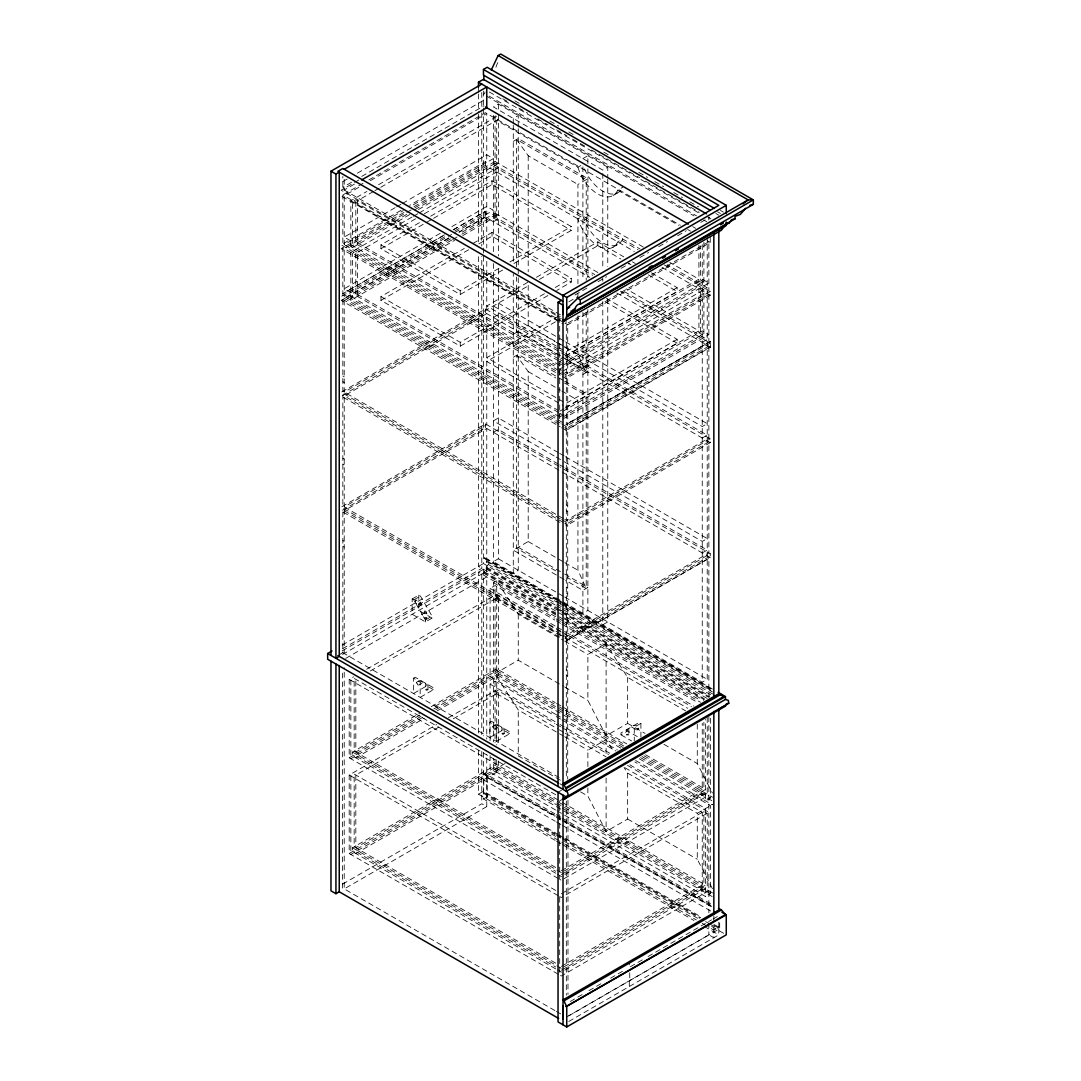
<?xml version="1.0" encoding="UTF-8"?>
<svg xmlns="http://www.w3.org/2000/svg" width="1081" height="1081" viewBox="0 0 1081 1081"><rect width="100%" height="100%" fill="white"/><g stroke="black" fill="none" stroke-linecap="round" stroke-linejoin="round"><path stroke-width="0.75" stroke-dasharray="5 3.75" d="M424.279 611.846L424.725 610.86L425.887 611.373A2.297 1.878 60 0 1 426.522 612.468C429.67 621.967 420.509 619.548 424.36 612.238A2.297 1.878 60 0 0 424.982 613.332L426.144 613.846L426.603 612.859M424.279 618.183L425.292 617.427L426.603 618.008M425.63 689.773L426.657 689.016L427.968 689.61L426.941 690.367L425.63 689.773L425.63 683.287M501.881 733.796L502.895 733.04L504.205 733.634L503.192 734.391L501.881 733.796L501.881 727.297M626.494 734.756L627.804 734.175L628.818 734.931L626.494 734.931L626.494 729.77M555.08 840.315L483.45 798.954L483.883 780.063M420.658 680.408C411.564 682.53 418.117 688.894 422.995 681.76M417.442 684.962L417.442 683.611L416.266 682.935M496.895 724.419C487.801 726.54 494.355 732.918 499.246 725.783M493.679 728.986L493.679 727.635L492.517 726.959M444.453 234.793L342.839 293.694L444.656 234.901M453.169 229.74L485.383 211.39L485.383 217.132L459.155 232.266M483.45 94.331L484.734 93.588A3.905 2.257 -60 0 1 485.072 91.926M347.204 179.054L342.839 181.567L344.217 182.365M357.379 173.176L485.383 99.276M351.555 182.27L342.839 187.31L344.217 188.108M361.743 176.392L483.923 105.857M358.838 179.987L341.177 190.175L560.215 316.638M354.406 184.148L344.217 190.026L344.217 179.095M607.765 167.217L498.368 104.06L493.395 106.924L602.793 170.082L607.765 167.217L607.765 177.325M363.027 183.311L341.177 195.918L563.133 324.07M368.851 179.946L485.383 112.667L680.327 225.226M358.77 187.364L344.217 195.769L344.217 244.725L403.213 210.673M370.405 180.649L486.761 113.464L486.761 162.434L485.383 161.637L409.631 205.363M493.395 117.302L495.882 115.87M409.767 214.538L350.852 248.562L350.852 200.715L366.878 191.459M378.526 184.729L498.368 115.545M555.526 315.044L355.825 199.755L352.514 201.661L352.514 245.684M373.458 191.486L357.487 200.715L357.487 244.725M374.918 190.648L379.269 188.135M380.715 187.297L498.368 119.369L495.057 117.451L495.057 161.474L412.591 209.092M395.133 207.687L344.217 237.077L350.852 240.901M396.592 206.836L400.943 204.323M402.402 203.485L486.761 154.772L493.395 158.61L411.942 205.633M513.286 141.381L518.258 138.503L587.875 178.703L577.93 184.446L577.93 283.708M401.01 210.336L341.177 244.887L560.215 371.351M403.929 212.484L341.177 248.711L560.215 375.175M414.009 206.66L485.383 165.461L634.317 251.454M411.131 209.93L344.217 248.562L344.217 296.41L447.493 236.78M406.794 214.349L350.852 246.644L555.31 364.689M414.847 209.687L496.706 162.434M418.401 209.565L498.368 163.393M412.023 217.065L350.852 252.386L350.852 300.234L454.655 240.306M413.483 216.227L417.861 213.7M419.306 212.862L498.368 167.217M415.577 218.835L357.487 252.386L357.487 296.41M424.293 213.808L498.368 171.041L495.057 169.136L495.057 213.146L459.128 233.888M502.624 270.02L460.249 294.491L380.958 248.711L380.958 244.887L421.874 221.267M430.643 216.2L492.004 180.77L571.295 226.551L571.295 230.375L512.853 264.115M380.958 248.711L432.103 219.186M433.562 218.335L492.004 184.594L571.295 230.375M440.224 233.32L344.217 288.749L350.852 292.573M451.858 226.605L486.761 206.457L493.395 210.282L448.304 236.307M453.371 229.861L485.383 211.39M444.656 236.82L341.177 296.559L560.215 423.022M454.79 230.969L485.383 213.308L486.761 214.106L486.761 166.258M582.902 158.596L587.875 155.732L587.875 167.217M448.75 237.969L342.569 299.275L563.336 426.738M458.925 232.091L485.112 216.984L589.78 277.412M449.02 238.131L341.177 300.383L560.215 426.846M450.399 238.928L344.217 300.234L344.217 392.092L529.136 285.33M451.75 240.063L350.852 298.315L555.31 416.361M452.669 239.536L457.033 237.009M461.898 234.199L496.706 214.106M493.395 162.434L496.706 164.339L496.706 120.329L577.93 167.217L581.659 165.069M462.857 235.563L498.368 215.065M493.395 221.767L498.368 218.889M547.918 295.545L460.249 346.163L380.958 300.383L380.958 296.559L464.249 248.468M473.005 243.414L492.004 232.442L571.295 278.222L571.295 282.046L556.688 290.492M380.958 300.383L468.627 249.765M478.856 243.86L492.004 236.266L571.295 282.046M577.93 167.217A30.471 17.593 60 0 0 597.82 194.012A30.471 17.593 60 0 0 617.71 190.188L622.683 187.31M613.035 195.526L618.008 192.661M380.958 244.887L460.249 290.667L499.692 267.885M509.921 261.98L571.295 226.551M527.677 282.357L486.761 305.977L563.174 350.082M536.446 277.29L597.82 241.86L623.764 256.846M710.258 438.832L566.052 522.082L566.052 525.92L710.258 442.656L710.258 438.832L485.383 309.004L341.177 392.254L560.215 518.718M539.365 279.425L597.82 245.684A30.471 17.593 60 0 0 617.71 241.86L622.683 238.982A30.471 17.593 60 0 1 602.793 242.82A30.471 17.593 60 0 1 582.902 216.024L577.93 218.889A30.471 17.593 60 0 0 597.82 245.684L620.886 259.008M710.258 442.656L485.383 312.828L341.177 396.078L563.133 524.231M613.035 247.211L618.008 244.333M493.395 317.463L498.368 314.585L558.242 349.163M380.958 296.559L460.249 342.339L545 293.41M555.229 287.505L571.295 278.222M574.97 295.005L587.942 287.519M598.036 281.695L606.684 276.709M621.089 268.385L629.737 263.386M639.898 257.521L648.6 252.508M658.748 246.644L667.45 241.617M677.611 235.753L686.313 230.726M700.812 222.348L709.514 217.322M568.809 301.815L577.511 296.802M513.286 334.286L528.204 325.665L528.204 283.6M558.364 316.314L486.761 357.649L563.174 401.767M555.445 321.827L486.761 361.473L563.174 405.591M556.904 320.976L561.282 318.449L556.985 315.882M710.258 236.766L710.258 242.495L566.052 325.759L566.052 320.017M513.286 357.243L518.258 354.379L563.215 380.336M677.111 287.641L566.052 351.744L566.052 355.581L677.111 291.465L677.111 287.641L651.154 272.655M559.701 359.554L564.052 357.054M565.498 356.217L698.921 279.182L669.828 262.386M558.039 364.351L560.242 363.067M559.701 365.297L703.893 282.046L703.893 239.658M562.606 365.54L702.245 284.925M559.701 369.134L708.866 283.006L702.245 279.182L559.701 361.473L563.674 363.77M558.039 371.999L560.242 370.729M562.606 371.269L707.217 287.789L667.193 264.683M561.674 372.188L566.052 374.715L710.258 291.465L710.258 295.289L566.052 378.539L561.674 376.012M558.391 466.033L485.383 423.887L341.177 507.138L566.052 636.966L566.052 640.803L710.258 557.553L710.258 553.715L559.85 466.884M566.052 640.749L710.258 557.553L485.383 427.711L341.177 510.962L563.133 639.114M582.902 374.472L587.875 371.607L564.674 358.203M493.395 432.346L498.368 429.468L558.242 464.046M677.111 339.312L566.052 403.429L566.052 407.253L677.111 343.136L677.111 339.312L606.468 298.532M559.701 411.239L564.052 408.726M565.498 407.888L698.921 330.854L626.183 288.857M558.039 416.023L560.242 414.739M559.701 416.982L703.893 333.718L703.893 289.708L700.583 287.789L700.583 331.813L703.893 333.718M562.606 417.212L702.245 336.596M562.606 419.131L708.866 334.678L702.245 330.854L559.701 413.145L563.674 415.442M702.245 342.339L707.217 339.461L621.913 290.221M710.528 341.38L567.714 423.522L710.528 341.38L710.528 347.123L567.984 429.414L564.795 427.576M561.674 423.86L566.052 426.387L710.258 343.136L620.453 291.289M561.674 427.684L566.052 430.224L710.258 346.96L710.258 341.218M412.185 598.955L418.806 595.131L420.468 596.09L432.062 616.184L432.062 618.089L425.441 621.926L412.185 614.265L412.185 598.955L413.834 599.914L425.441 620.008L425.441 621.926M558.08 599.941L484.274 557.323L483.45 557.81L560.931 602.536M413.834 599.914L420.468 596.09M486.761 558.769L485.937 559.242A3.216 1.851 -60 0 0 484.274 558.282L484.274 557.323M342.204 645.1L486.761 561.634L558.08 602.806M702.245 438.035L707.217 435.157L565.552 353.379M342.569 648.722L481.788 568.336L481.788 256.211M707.217 236.685L707.217 679.341L702.245 682.206L493.395 561.634L498.368 558.769L498.368 265.737M555.756 570.849L516.596 548.243L516.596 355.338L528.204 371.607L528.204 541.54L513.286 550.148L558.242 576.105M342.204 650.843L486.761 567.376A2.527 1.459 -60 0 1 488.423 564.512L488.423 562.593A2.338 1.351 -60 0 0 486.761 561.634M555.715 613.886L484.274 572.646L484.274 571.687A2.067 1.203 -60 0 0 485.937 568.809L486.761 568.336L555.161 607.819M339.11 654.856L342.839 652.694L342.839 509.962L563.336 637.263M342.569 654.464L486.761 571.2L486.761 428.508L344.217 510.759L344.217 653.505M345.677 658.41L486.761 576.943L486.761 739.066M425.441 620.008L432.062 616.184M620.697 748.052L493.395 674.558L493.395 582.686L496.706 580.781L518.258 614.265L563.215 640.222M555.593 714.298L490.085 676.476L490.085 588.429L495.057 585.564L554.742 620.021M558.228 878.502L349.19 757.808L349.19 679.341L353.568 676.814M366.702 669.234L496.706 594.172L554.837 627.737M555.702 794.738L354.163 678.382L350.852 680.3L350.852 758.767L354.163 756.849L354.163 754.943L555.702 871.3M370.364 670.936L498.368 597.036L498.368 669.774L432.913 707.555M413.537 678.206L415.199 677.26L433.427 687.786L433.427 689.692L420.171 697.353L420.171 682.043L413.537 678.206L413.537 693.516L426.806 685.867L433.427 689.692M420.171 682.043L421.833 681.084M555.702 873.205L352.514 755.889L352.514 752.065L419.509 713.379M431.17 706.663L496.706 668.815L555.215 702.596M419.82 715.122L355.825 752.065L355.825 679.341M702.245 552.918L707.217 550.04L565.552 468.262M349.19 757.808L421.077 716.311M433.792 708.974L518.258 660.207L563.215 686.165M422.739 717.271L355.825 755.889L355.825 757.808L424.184 718.338M435.819 709.704L498.368 673.598L498.368 675.517L437.278 710.785M566.052 636.966L710.258 553.715M490.085 740.607L490.085 684.124L495.057 681.26L554.742 715.717M558.228 974.197L349.19 853.504L349.19 775.036L436.71 724.513M448.372 717.77L496.706 689.867L554.837 723.419M555.702 890.433L354.163 774.077L350.852 775.996L350.852 854.463L354.163 852.544L354.163 850.639L555.702 966.995M438.737 727.162L355.825 775.036L355.825 847.761L498.368 765.47L498.368 760.511M453.277 718.77L498.368 692.732L498.368 743.985M627.656 677.422L627.656 723.365L606.103 735.796L587.875 700.393L587.875 654.464L606.103 643.938L627.656 677.422L685.665 710.92M489.788 722.23L491.436 721.27L509.678 731.796L509.678 733.715L496.409 741.363L496.409 726.054L489.788 722.23L489.788 737.539L503.043 729.891L509.678 733.715M496.409 726.054L498.071 725.094M555.702 968.9L352.514 851.585L352.514 847.761L496.706 764.51M349.19 853.504L505.327 763.362M554.85 813.817L484.734 773.334A3.905 2.257 -60 0 0 485.45 775.009L485.842 775.266A4.175 2.419 -60 0 1 486.612 777.104L555.702 816.331M478.478 750.444L478.478 794.17L483.45 791.306L558.012 834.343M483.45 798.954L487.18 796.805L555.702 836.37M342.569 884.123L481.788 803.751L486.761 806.615L486.761 754.268M486.761 806.615L344.217 888.906L344.217 667.693M587.875 766.564L587.875 750.16L606.103 739.634L613.292 750.795M640.911 737.134L640.911 723.351L639.249 722.405L621.021 732.932L621.021 734.837L627.656 731.013L640.911 738.674M640.911 723.351L634.277 727.189L634.277 740.971M558.039 792.251L561.35 790.346M563.012 798.954L559.701 800.872L559.701 879.339L561.35 880.299L708.866 795.13M587.875 787.887L587.875 796.089L606.103 831.492L627.656 819.06L627.656 773.118L624.061 767.537M561.35 870.732L703.893 788.427L703.893 722.311M564.268 870.962L705.555 789.387L645.587 754.768M561.35 874.556L703.893 792.265L703.893 794.17M705.555 793.211L561.35 876.475L556.972 873.934M710.528 718.27L710.528 797.994L705.555 800.872L705.555 719.473M712.46 888.758L697.272 859.246L697.272 813.317L712.69 804.399M561.35 893.69L703.893 811.399L707.217 813.317L707.217 891.784M708.866 890.825L561.35 975.994L559.701 975.035L559.701 896.568L563.012 894.649M561.35 966.428L703.893 884.123L703.893 811.399M564.268 966.657L705.555 885.082L562.431 802.453M561.35 970.252L703.893 887.96L703.893 889.866M705.555 888.906L561.35 972.17L556.972 969.63M557.053 810.831L705.555 896.568L710.528 893.69L710.528 805.656L634.817 761.943M570.214 1001.492L583.186 993.993M588.956 990.669L603.36 982.345M610.576 978.183L623.548 970.697M642.303 959.874L629.304 967.373L629.304 963.076M648.073 956.536L711.595 919.863M713.041 919.026L718.811 915.702M718.811 922.147L718.811 927.187L713.838 930.065L707.987 926.687M566.322 1017.14L708.866 934.849L713.838 937.713L713.838 924.201M568.782 1015.843L719.676 928.714L719.676 920.89M568.782 1021.464L718.811 934.849L718.811 929.214L710.041 924.147M416.077 599.86C411.388 601.185 420.563 607.536 421.644 604.414C420.482 600.928 416.577 598.779 414.901 601.887M638.182 728.081C632.925 733.431 645.019 726.229 633.79 725.554M420.468 602.387L419.293 603.063L420.468 605.09M720.459 210.43L723.378 212.119M717.527 211.781L720.446 213.47M715.892 213.525L718.811 215.214M514.88 100.817L520.718 104.181M549.864 121.018L558.62 126.072M568.822 131.963L574.646 135.328M603.806 152.164L609.643 155.529M638.803 172.365L647.546 177.406M654.829 181.622L663.585 186.675M673.787 192.567L682.53 197.607M689.827 201.823L698.569 206.876M502.8 98.776L508.624 102.141M518.812 108.019L527.542 113.059M537.73 118.951L547.918 124.828M556.661 129.869L566.849 135.747M572.673 139.111L585.767 146.678M591.591 150.043L639.628 177.77M645.438 181.135L699.299 212.227M708.028 217.267L710.947 218.943M489.301 91.98L699.812 213.511M489.112 96.114L696.542 215.876M703.853 220.092L706.771 221.781M486.369 96.02L693.961 215.876M692.732 226.645L695.651 228.334M687.638 229.442L690.556 231.131M707.339 240.82L710.258 242.495M617.71 190.188L678.625 225.348M516.596 266.953L516.596 139.463L586.213 179.662L586.213 280.303M516.596 139.463L528.204 155.732L577.93 184.446M495.057 161.474L643.641 247.265M703.893 282.046L700.583 280.141L700.583 245.9M702.245 283.006L698.921 281.087L698.921 245.225M493.395 164.339L640.033 249.008M493.395 166.258L637.979 249.738M664.261 264.913L710.258 291.465M662.072 267.466L710.258 295.289M632.412 261.832L635.304 263.494M628.088 263.169L630.98 264.831M648.276 274.817L677.111 291.465M495.057 213.146L598.55 272.898M493.395 214.106L496.706 216.024L496.706 172.001M702.245 334.678L698.921 332.772L698.921 288.749M493.395 216.024L594.753 274.547M493.395 217.93L592.699 275.277M616.805 293.005L710.528 347.123M605.022 301.518L677.111 343.136M560.417 314.841L342.839 189.229L342.839 176.46M563.336 322.273L342.839 194.972L342.839 243.928L567.714 373.756L567.714 324.8L564.795 323.111M350.852 200.715L558.039 320.327M498.368 303.099L558.242 337.677M559.701 338.515L564.093 341.042M565.552 341.893L707.217 423.671L702.245 426.549L562.039 345.609M528.204 325.665L563.296 345.934M564.768 346.771L577.93 354.379L586.213 372.553L564.458 360M493.395 305.977L554.729 341.393M556.188 342.231L560.58 344.758M559.701 350.001L564.093 352.528M518.258 331.408L563.215 357.365M555.756 354.973L516.596 332.367L516.596 277.006M357.487 242.82L558.242 358.716M558.431 360.743L355.825 243.766L355.825 199.755M350.852 244.725L558.228 364.459M563.336 375.053L342.839 247.752L342.839 295.599L567.714 425.441L567.714 377.593L564.795 375.904M564.674 381.174L587.875 394.565M516.596 355.338L555.756 377.945M564.458 382.971L586.213 395.524L586.213 588.429L564.458 575.876M528.204 371.607L560.377 390.173M561.836 391.025L577.93 400.308L577.93 570.241L586.213 588.429M357.487 294.491L558.242 410.402M558.431 412.429L355.825 295.451L355.825 251.427L352.514 253.346L352.514 297.356M350.852 296.41L558.228 416.131M558.242 452.561L498.368 417.982L493.395 420.86L554.729 456.277M559.701 453.398L564.093 455.925M565.552 456.777L707.217 538.568L702.245 541.432L562.039 460.492M556.188 457.114L560.58 459.641M559.701 464.884L564.093 467.411M342.839 375.985L344.217 376.783M566.322 505.016L567.714 505.813M342.839 381.728L344.217 382.525M566.322 510.759L567.714 511.556M563.336 518.596L342.839 391.295L342.839 299.423M564.795 519.448L567.714 521.137L567.714 429.265M561.674 519.556L566.052 522.082M563.336 522.434L342.839 395.119L342.839 506.138L563.336 633.439M564.795 523.272L567.714 524.961L567.714 635.966L564.795 634.277M528.204 541.54L563.296 561.809M564.768 562.647L577.93 570.241M518.258 547.283L563.215 573.241M564.674 574.079L587.875 587.469L582.902 590.348L565.498 580.294M559.701 576.943L564.052 579.457M342.839 458.29L344.217 459.087M566.322 587.321L567.714 588.118M342.839 464.019L344.217 464.83M566.322 593.05L567.714 593.861M498.368 558.769L564.093 596.712M564.674 597.036L707.217 679.341M559.539 600.779L563.904 603.293M564.471 603.63L712.338 689.002M485.342 558.364L555.202 598.698M556.661 599.536L561.025 602.063M562.485 602.901L712.406 689.462M561.809 603.049L712.109 689.827M487.936 561.525L555.215 600.36M556.674 601.198L561.066 603.739M562.525 604.576L711.703 690.705M559.539 603.644L563.904 606.171M565.349 607.009L712.338 691.867M488.423 564.512L555.431 603.184M556.877 604.036L712.73 694.016M555.08 604.901L483.45 563.552L483.45 254.792M556.539 605.752L560.931 608.279M562.39 609.13L711.501 695.218M486.761 567.376L558.08 608.549M559.539 609.387L563.904 611.914M565.349 612.751L709.433 695.934M556.62 608.671L560.985 611.184M562.444 612.022L709.433 696.894M485.937 568.809L560.35 611.778M561.809 612.616L707.731 696.867M707.123 698.421L478.478 566.417L478.478 255.981M484.274 571.687L555.715 612.927M564.471 617.981L704.434 698.785M564.471 618.94L704.434 699.745M483.45 573.119L703.826 700.353M563.269 621.116L478.478 572.16L478.478 733.621M564.728 621.953L700.677 700.447M493.395 582.686L554.661 618.062M556.12 618.9L560.485 621.426M561.944 622.264L700.515 702.272M556.202 620.859L560.566 623.386M562.025 624.223L697.421 702.393M490.085 588.429L555.593 626.25M557.053 627.102L693.907 706.109M556.283 628.574L560.647 631.088M562.106 631.926L691.435 706.596M495.057 595.131L498.368 597.036M496.706 597.996L557.931 633.344M559.39 634.182L563.769 636.709M565.214 637.547L687.665 708.244M564.795 638.101L567.714 639.79L567.714 779.158M564.674 641.06L587.875 654.464M342.839 540.581L344.217 541.378M566.322 669.612L567.714 670.409M342.839 546.324L344.217 547.121M566.322 675.355L567.714 676.152M564.674 686.989L587.875 700.393M627.656 723.365L645.06 733.404M663.91 744.296L697.272 763.551L712.46 793.062M631.453 726.905L637.006 730.121M432.062 618.089L418.806 610.441L418.806 595.131M621.021 734.837L631.628 740.971M556.593 703.38L561.053 705.961M562.431 706.758L626.696 743.863M496.706 670.733L557.931 706.069M559.39 706.92L563.769 709.433M565.214 710.285L624.98 744.782M643.938 755.727L702.245 789.387L702.245 723.27M623.764 745.998L496.706 672.639L496.706 580.781M642.019 756.538L712.582 797.278M623.169 747.566L495.057 673.598L495.057 585.564M640.641 757.659L710.528 797.994M639.249 758.767L712.582 801.102M556.12 714.595L617.373 749.957M635.669 760.524L712.19 804.696M556.202 716.554L560.566 719.081M562.025 719.919L615.886 751.025M490.085 684.124L558.512 723.635M559.958 724.473L610.914 753.889M629.845 764.821L705.555 808.52L705.555 896.568M556.283 724.27L560.647 726.783M562.106 727.621L608.603 754.47M627.493 765.375L708.866 812.358L561.35 897.527L559.701 896.568M495.057 690.827L498.368 692.732M496.706 693.691L557.931 729.04M559.39 729.878L563.769 732.405M565.214 733.242L606.036 756.808M624.98 767.753L702.245 812.358L702.245 885.082L565.214 805.98M496.706 676.476L518.258 709.96L563.215 735.918M564.674 736.756L587.875 750.16M627.656 773.118L697.272 813.317M342.569 652.546L560.417 778.32M560.323 780.185L518.258 755.903L518.258 709.96M580.619 791.9L587.875 796.089M627.656 819.06L697.272 859.246M559.823 783.711L562.742 785.401M349.19 679.341L561.35 801.832M496.706 766.429L557.931 801.764M559.39 802.615L563.769 805.129M712.582 892.974L496.706 768.334L496.706 759.808M710.528 893.69L495.057 769.294L495.057 759.281M712.19 896.568L493.395 770.253L493.395 758.565M555.593 809.993L490.085 772.158L490.085 755.551M556.31 814.669L560.701 817.195M562.161 818.033L712.622 904.905M483.45 774.077L555.08 815.439M556.539 816.277L560.931 818.817M562.39 819.655L711.501 905.743M564.444 821.371L711.69 906.391M486.612 777.104L554.958 816.56M556.418 817.398L560.782 819.925M562.228 820.763L712.041 907.243M483.45 779.806L555.202 821.236M556.539 822.006L561.025 824.6M562.39 825.384L712.393 911.986M559.472 835.194L563.85 837.721M565.322 838.572L701.272 917.066M714.433 924.66L718.811 927.187M483.883 792.576L555.202 833.762M556.661 834.6L561.025 837.113M562.485 837.964L700.758 917.796M713.852 925.35L719.676 928.714M483.45 793.332L555.08 834.681M556.539 835.532L560.931 838.059M562.39 838.91L699.812 918.242M705.65 921.62L708.582 923.309M564.444 841.41L698.569 918.85M711.69 926.431L724.811 933.998M478.478 794.17L563.269 843.126M564.728 843.977L696.299 919.931M702.15 923.309L706.528 925.836M556.539 841.167L560.931 843.693M562.39 844.531L693.961 920.499M704.19 926.403L718.811 934.849M555.702 867.475L354.163 751.106L354.163 678.382M352.514 752.065L555.512 869.273M556.972 870.11L561.35 872.637M349.19 775.036L558.228 895.717M555.702 963.157L354.163 846.801L354.163 774.077M352.514 847.761L555.512 964.968M556.972 965.806L561.35 968.333M554.891 1010.546L342.569 887.96L342.569 671.801M556.35 1011.384L560.715 1013.897M713.838 915.756L713.838 922.512M708.866 216.808L708.866 219.997M708.866 697.758L708.866 556.742L566.322 638.993L566.322 778.361M708.866 716.662L708.866 912.891M708.866 923.025L708.866 934.849M707.217 717.622L707.217 796.089M702.245 244.617L702.245 682.206M702.245 793.211L702.245 795.13M702.245 888.906L702.245 890.825M697.272 724.175L697.272 763.551M629.737 972.819L629.737 980.643M629.304 980.886L629.304 986.521M628.818 728.432L628.818 734.931M627.656 729.094L627.656 731.013M607.765 179L607.765 266.575M607.765 298.572L607.765 621.926L602.793 624.791L602.793 301.45M606.103 643.938L606.103 735.796M606.103 739.634L606.103 754.66M606.103 778.05L606.103 831.492M602.793 173.46L602.793 269.453M602.793 277.871L602.793 281.236M597.82 241.86L597.82 245.684M587.875 168.852L587.875 277.668M587.875 309.544L587.875 610.441L582.902 613.305L582.902 312.409M586.213 312.166L586.213 372.553M582.902 166.812L582.902 280.533M577.93 293.802L577.93 298.856M577.93 315.679L577.93 354.379M567.984 800.251L567.984 994.452M566.322 800.98L566.322 995.182M566.052 374.715L566.052 378.539M566.052 426.387L566.052 430.224M559.701 317.449L559.701 420.806M528.204 155.732L528.204 271.831M518.258 127.018L518.258 115.545L513.286 118.41L513.286 123.329M518.258 128.666L518.258 276.06M518.258 277.736L518.258 570.255L513.286 573.119L513.286 273.898M518.258 614.265L518.258 660.207M513.286 124.977L513.286 263.832M504.205 728.648L504.205 733.634M503.043 727.972L503.043 729.891M498.368 104.06L498.368 110.789M498.368 114.424L498.368 255.94M496.706 674.558L496.706 744.958M496.706 770.253L496.706 772.158M495.057 681.26L495.057 742.715M493.395 115.343L493.395 253.44M493.395 263.548L493.395 561.634M493.395 678.382L493.395 741.85M492.004 180.77L492.004 184.594M492.004 232.442L492.004 236.266M487.18 776.766L487.18 796.805M486.761 217.93L486.761 247.995M486.761 261.359L486.761 309.801M485.383 161.637L485.383 165.461M485.383 309.004L485.383 312.828M485.383 423.887L485.383 427.711M485.112 211.241L485.112 216.984M483.45 91.142L483.45 106.33M483.45 108.019L483.45 253.116M483.45 569.295L483.45 735.796M483.45 752.619L483.45 791.306M481.788 92.547L481.788 111.113M481.788 112.802L481.788 246.09M481.788 574.079L481.788 734.512M481.788 751.39L481.788 803.751M478.478 87.264L478.478 92.331M478.478 94.006L478.478 112.573M478.478 114.262L478.478 244.171M460.249 290.667L460.249 294.491M460.249 342.339L460.249 346.163M427.968 684.624L427.968 689.61M426.806 683.949L426.806 685.867M620.683 190.445A30.471 17.593 60 0 1 601.212 190.161A30.471 17.593 60 0 1 583.335 165.704M495.936 67.292A17.364 10.026 -60 0 1 498.125 61.982A10.932 6.31 -60 0 1 499.746 59.469M486.761 313.625L344.217 395.93L344.217 506.935L486.761 424.684L486.761 313.625M708.866 241.698L566.322 324.003L566.322 372.959L708.866 290.667L708.866 241.698M708.866 294.491L566.322 376.783L566.322 424.63L708.866 342.339L708.866 294.491M708.866 346.163L566.322 428.454L566.322 520.326L708.866 438.035L708.866 346.163M708.866 441.859L566.322 524.15L566.322 635.169L708.866 552.918L708.866 441.859M498.368 769.294L355.825 851.585L355.825 853.504L498.368 771.212L498.368 769.294"/><path stroke-width="1.5" d="M566.741 314.963L568.228 315.814A7.486 4.324 60 0 1 568.998 313.76A4 2.311 60 0 1 571.119 313.49L571.106 311.004A7.418 4.283 60 0 0 574.606 309.49L575.484 307.545A17.364 10.026 60 0 1 577.686 304.774A10.932 6.31 60 0 1 579.308 304.112A3.554 2.054 60 0 1 580.281 304.261L580.281 299.829L577.659 298.315L566.741 308.936L569.619 307.274M580.281 304.261L753.349 204.336L753.349 199.904L500.719 54.05L498.111 55.55L491.274 70.076M725.121 225.375L721.378 230.212L564.296 320.908L563.012 320.165M723.811 706.393L720.473 708.041M567.62 316.314L729.243 222.848L731.418 219.875M725.959 704.244L725.446 706.136L563.836 799.44L563.012 798.954L565.917 797.278M745.674 208.255L740.363 214.416L735.012 216.376L735.039 218.848L571.119 313.49M742.985 203.877L748.12 199.904L753.349 199.904L580.281 299.829M714.433 208.43L483.45 75.089L483.45 69.454L487.18 67.292L726.27 205.336L726.27 213.687M478.478 87.264L478.478 82.197L483.45 79.332L710.041 210.146M330.962 655.41L330.962 171.203L481.788 84.115M335.934 174.068L339.245 172.149L339.245 656.37L335.934 658.288L335.934 174.068L330.962 171.203M344.217 169.285L486.761 86.993L486.761 107.735L361.676 179.946M563.012 314.436L563.012 295.289L718.811 205.336L483.45 69.454M558.039 786.522L558.039 302.302L561.35 300.383M563.012 295.289L566.741 297.437L726.27 205.336M577.659 298.315L748.12 199.904L498.111 55.55M572.565 310.166L575.457 308.49M662.491 258.251L665.396 256.575M675.544 250.711L678.449 249.035M720.514 224.753L723.405 223.078M649.059 267.439L651.978 265.764M564.296 320.908A3.905 2.257 60 0 1 565.012 319.246L565.39 318.976A4.175 2.419 60 0 0 566.16 317.152L726.27 225.375L726.27 222.037M327.651 653.505L566.322 791.306L725.446 699.434L728.31 700.393L728.756 703.258L566.322 797.048L327.651 659.248L327.651 653.505L332.016 650.978M330.962 661.153L330.962 890.825L335.934 893.69L339.245 891.784L339.245 665.491M718.811 693.691L563.012 783.644L563.836 784.117L720.473 693.691L720.473 694.651L563.836 785.076A3.216 1.851 60 0 1 565.498 787.954L566.322 788.427L725.446 696.569L725.446 699.434M565.498 787.954L723.784 696.569L720.473 694.651M718.811 909.959L563.012 999.911L564.296 1000.655A3.905 2.257 60 0 0 565.012 1003.154L565.39 1003.871A4.175 2.419 60 0 1 566.16 1006.573L726.27 914.81L726.27 934.849L566.741 1026.95L558.039 1021.923L558.039 792.251M564.296 1000.655L721.378 909.959L724.946 913.986L725.121 914.81L566.16 1006.573M563.012 1019.167L563.012 1005.654M749.687 205.485L751.403 204.755M726.797 703.704L728.756 703.258M732.188 219.484L735.039 218.848M752.025 204.566L753.349 204.336M726.27 222.862L729.243 222.848M478.478 82.197L706.528 213.862M485.383 106.924L688.354 224.118M563.336 295.789L342.839 168.487L337.867 171.352L562.742 301.18M558.039 302.302L563.012 305.166L563.012 789.387M718.162 692.367L725.446 696.569M719.405 694.043L723.784 696.569M337.867 655.572L558.364 782.874M718.46 908.283L721.378 909.959M721.892 912.283L726.27 914.81M339.042 891.663L558.647 1018.451M718.811 230.402L718.811 694.367M718.811 708.541L718.811 910.364M713.838 233.266L713.838 697.245M713.838 711.406L713.838 914.067M566.741 297.437L566.741 317.476M566.741 1006.911L566.741 1026.95M566.322 788.427L566.322 791.306A2.338 1.351 60 0 1 567.984 794.17L567.984 796.089A2.527 1.459 60 0 0 566.322 797.048L566.322 797.994L565.498 797.521A2.067 1.203 60 0 1 563.836 798.481L563.836 799.44M563.836 784.117L563.836 785.076M563.012 795.13L563.012 1024.802M483.883 75.332L483.883 80.021M335.934 664.031L335.934 893.69"/></g></svg>
